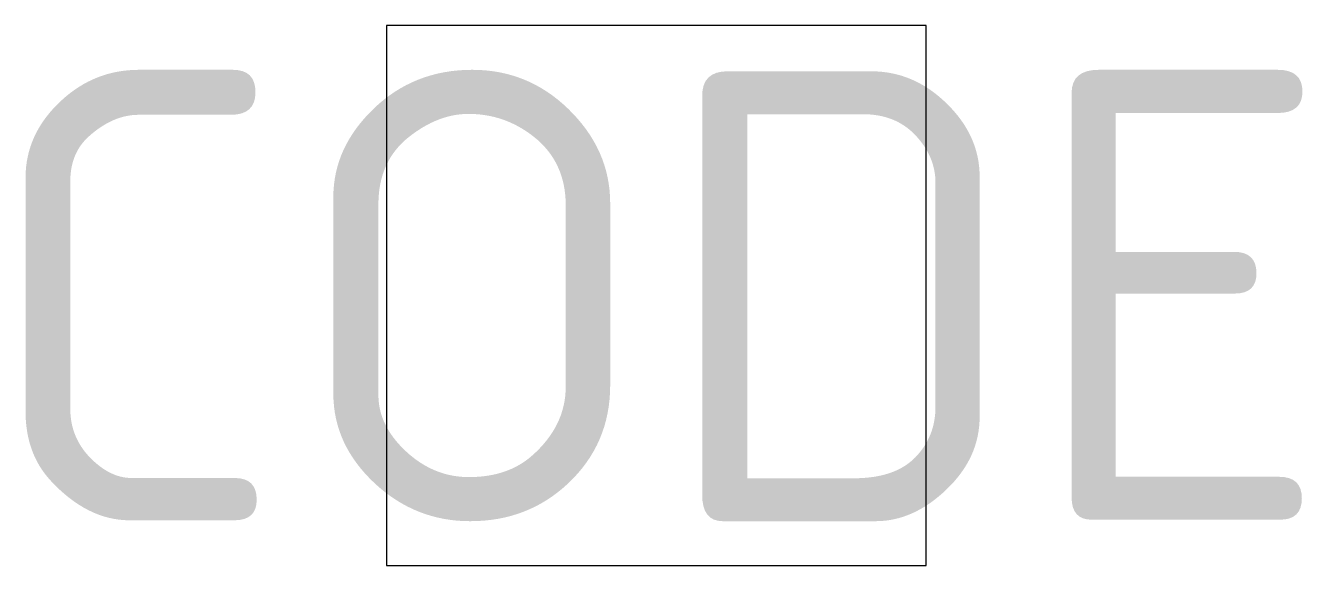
# Model space of a CAD drawing. Extents: x -3.51 to 3.59, y -1.5 to 1.5.
import ezdxf
from ezdxf.enums import TextEntityAlignment as Align

# ---------------------------------------------------------------- set-up
doc = ezdxf.new("R2010")
doc.units = 0
doc.header["$LTSCALE"] = 10
doc.header["$MEASUREMENT"] = 0
doc.layers.get('0').update_dxf_attribs({"linetype": 'CONTINUOUS'})
doc.styles.add('NLCS-ISO', font='NLCS-ISO.ttf', dxfattribs={"height": 2.5})

msp = doc.modelspace()

# ---------------------------------------------------------------- linework, layer by layer
at = {"flags": 128}
msp.add_lwpolyline([(-1.5, 1.5), (-1.5, -1.5), (1.5, -1.5), (1.5, 1.5)], close=True, dxfattribs=at)

# ---------------------------------------------------------------- texts
at = {"style": 'NLCS-ISO', "flags": 8}
msp.add_attdef('CODE', text='X', height=2.5, dxfattribs=at).set_placement((0, 0), align=Align.MIDDLE)

doc.saveas('drawing.dxf')
